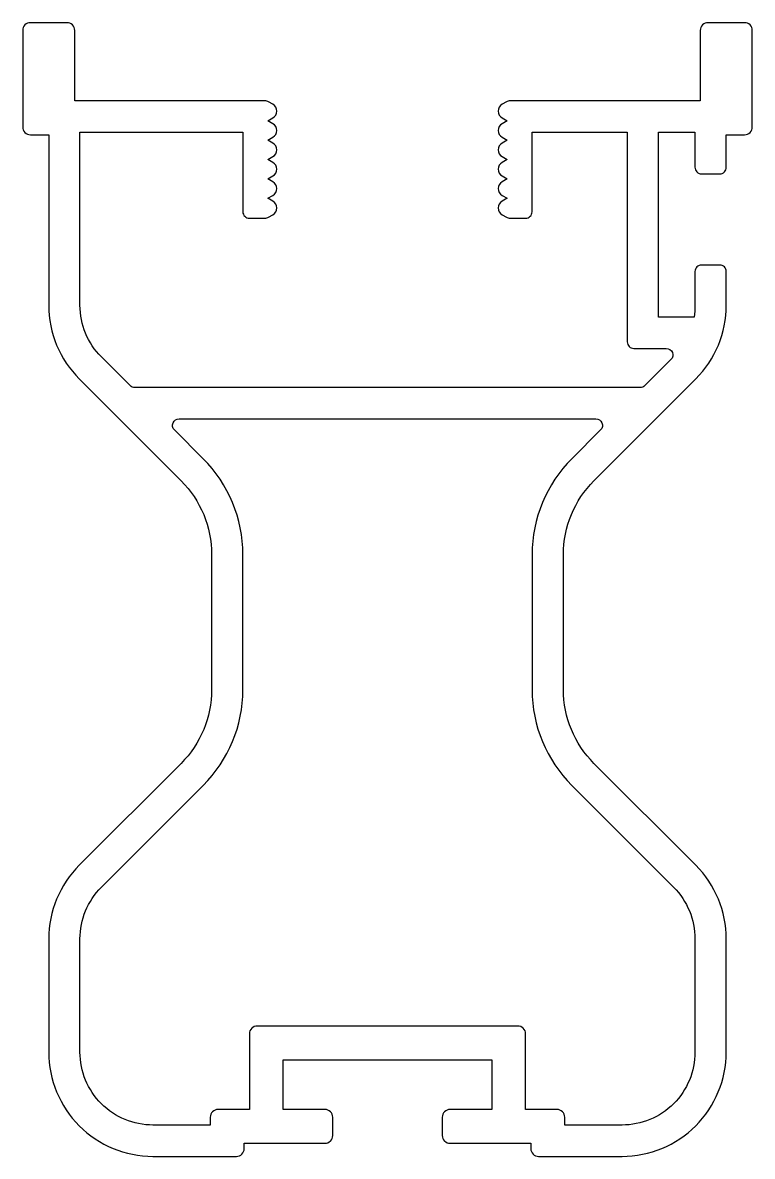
# Model space of a CAD drawing. Extents: x 1854.4 to 1882.4, y 283.5 to 327.
import ezdxf

# ---------------------------------------------------------------- set-up
doc = ezdxf.new("R2010")
doc.units = 0
doc.layers.get('0').update_dxf_attribs({"linetype": 'CONTINUOUS'})

msp = doc.modelspace()

# ---------------------------------------------------------------- linework, layer by layer
at = {"color": 0}
for points in [[(1872.777, 320.168, 0.57735), (1872.777, 319.649), (1872.939, 319.555, 0.131652), (1873.089, 319.515), (1873.677, 319.515, 0.414214), (1873.927, 319.765), (1873.927, 322.819), (1877.577, 322.819), (1877.577, 314.769, 0.414214), (1877.827, 314.519), (1879.077, 314.519, -0.668179), (1879.253, 314.092), (1878.253, 313.092, -0.198912), (1878.077, 313.019), (1858.678, 313.019, -0.198912), (1858.501, 313.092), (1857.397, 314.196, -0.198912), (1856.577, 316.176), (1856.577, 322.819), (1862.827, 322.819), (1862.827, 319.765, 0.414214), (1863.077, 319.515), (1863.665, 319.515, 0.131652), (1863.815, 319.555), (1863.977, 319.649, 0.57735), (1863.977, 320.168), (1863.783, 320.28), (1863.977, 320.392, 0.57735), (1863.977, 320.912), (1863.783, 321.024), (1863.977, 321.136, 0.57735), (1863.977, 321.655), (1863.783, 321.767), (1863.977, 321.879, 0.57735), (1863.977, 322.399), (1863.783, 322.511), (1863.977, 322.623, 0.57735), (1863.977, 323.142), (1863.783, 323.254), (1863.977, 323.366, 0.57735), (1863.977, 323.886), (1863.815, 323.979, 0.131652), (1863.665, 324.019), (1856.377, 324.019), (1856.377, 326.719, 0.414214), (1856.077, 327.019), (1854.677, 327.019, 0.414214), (1854.377, 326.719), (1854.377, 323.019, 0.414214), (1854.677, 322.719), (1855.377, 322.719), (1855.377, 316.176, 0.199005), (1856.549, 313.348), (1860.456, 309.441, -0.198912), (1861.627, 306.612), (1861.627, 301.426, -0.198912), (1860.456, 298.598), (1856.549, 294.691, 0.198912), (1855.377, 291.862), (1855.377, 287.519, 0.414214), (1859.377, 283.519), (1862.577, 283.519, 0.414214), (1862.877, 283.819), (1862.877, 284.019), (1865.977, 284.019, 0.414214), (1866.277, 284.319), (1866.277, 285.019, 0.414214), (1865.977, 285.319), (1864.377, 285.319), (1864.377, 287.219), (1872.377, 287.219), (1872.377, 285.319), (1870.777, 285.319, 0.414214), (1870.477, 285.019), (1870.477, 284.319, 0.414214), (1870.777, 284.019), (1873.877, 284.019), (1873.877, 283.819, 0.414214), (1874.177, 283.519), (1877.377, 283.519, 0.414217), (1881.377, 287.519), (1881.377, 291.862, 0.198912), (1880.206, 294.691), (1876.299, 298.598, -0.198912), (1875.127, 301.426), (1875.127, 306.612, -0.198912), (1876.299, 309.441), (1880.206, 313.348, 0.198912), (1881.377, 316.176), (1881.377, 317.469, 0.414214), (1881.127, 317.719), (1880.427, 317.719, 0.414214), (1880.177, 317.469), (1880.177, 316.176, -0.040997), (1880.14, 315.719), (1878.777, 315.719), (1878.777, 322.819), (1880.177, 322.819), (1880.177, 321.469, 0.414214), (1880.427, 321.219), (1881.127, 321.219, 0.414214), (1881.377, 321.469), (1881.377, 322.719), (1882.077, 322.719, 0.414214), (1882.377, 323.019), (1882.377, 326.719, 0.414214), (1882.077, 327.019), (1880.677, 327.019, 0.414214), (1880.377, 326.719), (1880.377, 324.019), (1873.089, 324.019, 0.131652), (1872.939, 323.979), (1872.777, 323.886, 0.57735), (1872.777, 323.366), (1872.971, 323.254), (1872.777, 323.142, 0.57735), (1872.777, 322.623), (1872.971, 322.511), (1872.777, 322.399, 0.57735), (1872.777, 321.879), (1872.971, 321.767), (1872.777, 321.655, 0.57735), (1872.777, 321.136), (1872.971, 321.024), (1872.777, 320.912, 0.57735), (1872.777, 320.392), (1872.971, 320.28)], [(1875.177, 284.719), (1875.177, 285.019, 0.414214), (1874.877, 285.319), (1873.677, 285.319), (1873.677, 288.219, 0.414214), (1873.377, 288.519), (1863.377, 288.519, 0.414214), (1863.077, 288.219), (1863.077, 285.319), (1861.877, 285.319, 0.414214), (1861.577, 285.019), (1861.577, 284.719), (1859.377, 284.719, -0.414214), (1856.577, 287.519), (1856.577, 291.862, -0.198912), (1857.397, 293.842), (1861.304, 297.749, 0.198912), (1862.827, 301.426), (1862.827, 306.612, 0.198912), (1861.304, 310.289), (1860.201, 311.392, -0.668179), (1860.378, 311.819), (1876.377, 311.819, -0.668179), (1876.553, 311.392), (1875.45, 310.289, 0.198912), (1873.927, 306.612), (1873.927, 301.426, 0.198912), (1875.45, 297.749), (1879.357, 293.842, -0.198912), (1880.177, 291.862), (1880.177, 287.519, -0.414214), (1877.377, 284.719)]]:
    msp.add_lwpolyline(points, format="xyb", close=True, dxfattribs=at)

doc.saveas('drawing.dxf')
